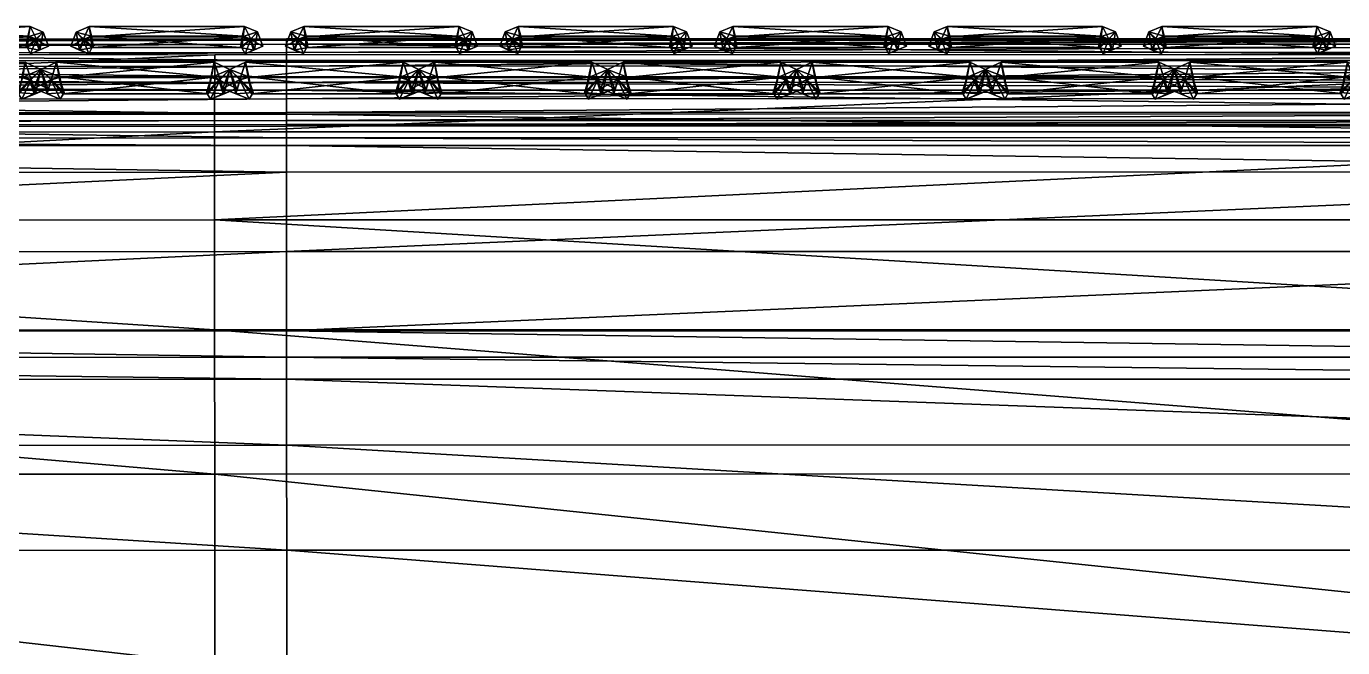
# Model space of a CAD drawing. Header units: centimetres. Extents: x -29.3 to 29.3, y -28.9 to 28.9.
# Drawn here: x -11.276 to -8.76, y 27.666 to 28.854 of the extents above; entities that cross this region are included whole.
import ezdxf

# ---------------------------------------------------------------- set-up
doc = ezdxf.new("R2010")
doc.units = ezdxf.units.CM
doc.layers.get('0').update_dxf_attribs({"true_color": 0xb1581b})

msp = doc.modelspace()

# ---------------------------------------------------------------- meshes
at = {"color": 164, "true_color": 0x1c1cb1}
mesh = msp.add_polyface(dxfattribs=at)
corners = [(-11.5778, 28.829, 17.6544), (-11.5845, 28.8086, 17.652), (-11.5666, 28.802, 17.6343), (-11.5607, 28.8133, 17.6348), (-11.5907, 28.8435, 17.6344), (-11.601, 28.8162, 17.6334), (-11.5762, 28.83, 17.6148), (-11.5831, 28.8096, 17.6157), (-11.5629, 28.8344, 17.6553), (-11.5578, 28.8139, 17.635), (-11.566, 28.8542, 17.6357), (-11.5613, 28.8354, 17.6154), (-11.2735, 28.8344, 17.6664), (-11.277, 28.8139, 17.6457), (-11.2689, 28.8542, 17.6471), (-11.2719, 28.8354, 17.6265), (-11.2586, 28.829, 17.6667), (-11.2741, 28.8133, 17.6458), (-11.257, 28.83, 17.627), (-11.2682, 28.8021, 17.6458), (-11.2517, 28.8087, 17.6648), (-11.6687, 28.8289, 17.651), (-11.6835, 28.8344, 17.6506), (-11.687, 28.8139, 17.63), (-11.6542, 28.8435, 17.632), (-11.679, 28.8542, 17.6313), (-11.667, 28.83, 17.6113), (-11.6819, 28.8354, 17.6107), (-11.6841, 28.8133, 17.6301), (-11.6617, 28.8086, 17.649), (-11.6782, 28.802, 17.63), (-11.6438, 28.8162, 17.6317), (-11.6603, 28.8096, 17.6127)]
mesh.append_faces([[corners[k] for k in face] for face in [(31, 29, 30), (32, 31, 30)]], dxfattribs={"color": 164})
mesh.append_faces([[corners[k] for k in face] for face in [(0, 1, 2), (2, 3, 0), (4, 5, 1), (1, 0, 4), (6, 7, 5), (5, 4, 6), (3, 2, 7), (7, 6, 3), (8, 0, 3), (3, 9, 8), (10, 4, 0), (0, 8, 10), (11, 6, 4), (4, 10, 11), (9, 3, 6), (6, 11, 9), (12, 8, 9), (9, 13, 12), (14, 10, 8), (8, 12, 14), (15, 11, 10), (10, 14, 15), (13, 9, 11), (11, 15, 13), (16, 12, 13), (13, 17, 16), (18, 15, 14), (17, 13, 15), (15, 18, 17), (17, 19, 20), (19, 17, 18), (5, 7, 2), (2, 1, 5), (21, 22, 23), (24, 25, 22), (22, 21, 24), (26, 27, 25), (25, 24, 26), (27, 26, 28), (29, 21, 28), (28, 30, 29), (31, 24, 21), (21, 29, 31), (32, 26, 24), (24, 31, 32), (30, 28, 26), (26, 32, 30)]], dxfattribs={"vtx2": -1, "color": 164})
mesh = msp.add_polyface(dxfattribs=at)
corners = [(-11.1678, 28.829, 17.6702), (-11.1745, 28.8087, 17.6677), (-11.1566, 28.8021, 17.6501), (-11.1507, 28.8133, 17.6506), (-11.1807, 28.8435, 17.6502), (-11.191, 28.8162, 17.6491), (-11.1662, 28.83, 17.6305), (-11.1731, 28.8096, 17.6314), (-11.1529, 28.8344, 17.671), (-11.1478, 28.8139, 17.6507), (-11.1559, 28.8542, 17.6514), (-11.1513, 28.8354, 17.6311), (-10.8635, 28.8344, 17.6821), (-10.8669, 28.8139, 17.6615), (-10.8589, 28.8542, 17.6628), (-10.8619, 28.8355, 17.6422), (-10.8486, 28.829, 17.6824), (-10.864, 28.8134, 17.6616), (-10.8341, 28.8436, 17.6635), (-10.847, 28.8301, 17.6428), (-10.8417, 28.8087, 17.6805), (-10.8582, 28.8021, 17.6615), (-10.8403, 28.8097, 17.6442), (-11.2442, 28.8435, 17.6477), (-11.2689, 28.8542, 17.6471), (-11.2735, 28.8344, 17.6664), (-11.2586, 28.829, 17.6667), (-11.257, 28.83, 17.627), (-11.2517, 28.8087, 17.6648), (-11.2741, 28.8133, 17.6458), (-11.2338, 28.8162, 17.6474), (-11.2503, 28.8096, 17.6285), (-11.2682, 28.8021, 17.6458)]
mesh.append_faces([[corners[k] for k in face] for face in [(30, 28, 32), (31, 30, 32)]], dxfattribs={"color": 164})
mesh.append_faces([[corners[k] for k in face] for face in [(0, 1, 2), (2, 3, 0), (4, 5, 1), (1, 0, 4), (6, 7, 5), (5, 4, 6), (3, 2, 7), (7, 6, 3), (8, 0, 3), (3, 9, 8), (10, 4, 0), (0, 8, 10), (11, 6, 4), (4, 10, 11), (9, 3, 6), (6, 11, 9), (12, 8, 9), (9, 13, 12), (14, 10, 8), (8, 12, 14), (15, 11, 10), (10, 14, 15), (13, 9, 11), (11, 15, 13), (16, 12, 13), (13, 17, 16), (18, 14, 12), (12, 16, 18), (19, 15, 14), (14, 18, 19), (17, 13, 15), (15, 19, 17), (20, 16, 17), (17, 21, 20), (21, 17, 19), (19, 22, 21), (5, 7, 2), (2, 1, 5), (23, 24, 25), (25, 26, 23), (24, 23, 27), (28, 26, 29), (30, 23, 26), (26, 28, 30), (31, 27, 23), (23, 30, 31), (27, 31, 32)]], dxfattribs={"vtx2": -1, "color": 164})
mesh = msp.add_polyface(dxfattribs=at)
corners = [(-10.7578, 28.829, 17.6859), (-10.7645, 28.8087, 17.6835), (-10.7465, 28.8022, 17.6658), (-10.7407, 28.8134, 17.6663), (-10.7707, 28.8436, 17.6659), (-10.781, 28.8163, 17.6648), (-10.7562, 28.8301, 17.6462), (-10.763, 28.8097, 17.6472), (-10.7429, 28.8344, 17.6867), (-10.7378, 28.8139, 17.6664), (-10.7459, 28.8543, 17.6671), (-10.7413, 28.8355, 17.6468), (-10.4535, 28.8345, 17.6978), (-10.4569, 28.814, 17.6772), (-10.4489, 28.8543, 17.6785), (-10.4519, 28.8355, 17.658), (-10.4386, 28.8291, 17.6982), (-10.454, 28.8134, 17.6773), (-10.4241, 28.8436, 17.6792), (-10.437, 28.8301, 17.6585), (-10.4317, 28.8088, 17.6962), (-10.4482, 28.8022, 17.6772), (-10.4138, 28.8163, 17.6789), (-10.4302, 28.8097, 17.6599), (-10.8238, 28.8163, 17.6632), (-10.8341, 28.8436, 17.6635), (-10.8486, 28.829, 17.6824), (-10.8417, 28.8087, 17.6805), (-10.8403, 28.8097, 17.6442), (-10.847, 28.8301, 17.6428), (-10.8582, 28.8021, 17.6615)]
mesh.append_faces([[corners[k] for k in face] for face in [(22, 20, 21), (23, 22, 21), (24, 27, 30), (28, 24, 30)]], dxfattribs={"color": 164})
mesh.append_faces([[corners[k] for k in face] for face in [(0, 1, 2), (2, 3, 0), (4, 5, 1), (1, 0, 4), (6, 7, 5), (5, 4, 6), (3, 2, 7), (7, 6, 3), (8, 0, 3), (3, 9, 8), (10, 4, 0), (0, 8, 10), (11, 6, 4), (4, 10, 11), (9, 3, 6), (6, 11, 9), (12, 8, 9), (9, 13, 12), (14, 10, 8), (8, 12, 14), (15, 11, 10), (10, 14, 15), (13, 9, 11), (11, 15, 13), (16, 12, 13), (13, 17, 16), (18, 14, 12), (12, 16, 18), (19, 15, 14), (14, 18, 19), (17, 13, 15), (15, 19, 17), (20, 16, 17), (17, 21, 20), (16, 20, 22), (23, 19, 18), (21, 17, 19), (19, 23, 21), (5, 7, 2), (2, 1, 5), (24, 25, 26), (26, 27, 24), (28, 29, 25), (25, 24, 28)]], dxfattribs={"vtx2": -1, "color": 164})
mesh = msp.add_polyface(dxfattribs=at)
corners = [(-9.9506, 28.8436, 17.6974), (-9.9609, 28.8164, 17.6963), (-9.9445, 28.8088, 17.7149), (-9.9361, 28.8301, 17.6777), (-9.943, 28.8097, 17.6786), (-10.3478, 28.8291, 17.7017), (-10.3545, 28.8088, 17.6992), (-10.3365, 28.8022, 17.6815), (-10.3307, 28.8134, 17.682), (-10.3607, 28.8436, 17.6816), (-10.371, 28.8163, 17.6806), (-10.3462, 28.8301, 17.662), (-10.353, 28.8097, 17.6629), (-10.3329, 28.8345, 17.7025), (-10.3278, 28.814, 17.6822), (-10.3359, 28.8543, 17.6829), (-10.3312, 28.8355, 17.6626), (-10.0435, 28.8345, 17.7136), (-10.0469, 28.814, 17.6929), (-10.0389, 28.8543, 17.6943), (-10.0419, 28.8355, 17.6737), (-10.0285, 28.8291, 17.7139), (-10.044, 28.8134, 17.693), (-10.0141, 28.8436, 17.6949), (-10.027, 28.8301, 17.6742), (-10.0217, 28.8088, 17.712), (-10.0381, 28.8022, 17.693), (-10.0037, 28.8164, 17.6947), (-10.0202, 28.8097, 17.6757), (-10.4138, 28.8163, 17.6789), (-10.4241, 28.8436, 17.6792), (-10.4386, 28.8291, 17.6982), (-10.4302, 28.8097, 17.6599)]
mesh.append_faces([[corners[k] for k in face] for face in [(27, 25, 26), (28, 27, 26)]], dxfattribs={"color": 164})
mesh.append_faces([[corners[k] for k in face] for face in [(0, 1, 2), (3, 4, 1), (1, 0, 3), (5, 6, 7), (7, 8, 5), (9, 10, 6), (6, 5, 9), (11, 12, 10), (10, 9, 11), (8, 7, 12), (12, 11, 8), (13, 5, 8), (8, 14, 13), (15, 9, 5), (5, 13, 15), (16, 11, 9), (9, 15, 16), (14, 8, 11), (11, 16, 14), (17, 13, 14), (14, 18, 17), (19, 15, 13), (13, 17, 19), (20, 16, 15), (15, 19, 20), (18, 14, 16), (16, 20, 18), (21, 17, 18), (18, 22, 21), (23, 19, 17), (17, 21, 23), (24, 20, 19), (19, 23, 24), (22, 18, 20), (20, 24, 22), (25, 21, 22), (22, 26, 25), (27, 23, 21), (21, 25, 27), (28, 24, 23), (23, 27, 28), (26, 22, 24), (24, 28, 26), (10, 12, 7), (7, 6, 10), (29, 30, 31), (30, 29, 32)]], dxfattribs={"vtx2": -1, "color": 164})
mesh = msp.add_polyface(dxfattribs=at)
corners = [(-9.5406, 28.8437, 17.7131), (-9.5509, 28.8164, 17.712), (-9.5344, 28.8088, 17.7307), (-9.5277, 28.8292, 17.7331), (-9.5261, 28.8302, 17.6935), (-9.533, 28.8098, 17.6944), (-9.5159, 28.8544, 17.7143), (-9.5165, 28.8022, 17.713), (-9.9377, 28.8291, 17.7174), (-9.9445, 28.8088, 17.7149), (-9.9265, 28.8022, 17.6973), (-9.9207, 28.8134, 17.6978), (-9.9506, 28.8436, 17.6974), (-9.943, 28.8097, 17.6786), (-9.9361, 28.8301, 17.6777), (-9.9228, 28.8345, 17.7182), (-9.9178, 28.814, 17.6979), (-9.9259, 28.8543, 17.6986), (-9.9212, 28.8356, 17.6783), (-9.6334, 28.8345, 17.7293), (-9.6369, 28.8141, 17.7087), (-9.6288, 28.8544, 17.71), (-9.6318, 28.8356, 17.6894), (-9.6185, 28.8291, 17.7296), (-9.634, 28.8135, 17.7088), (-9.6041, 28.8437, 17.7107), (-9.6169, 28.8302, 17.69), (-9.6117, 28.8088, 17.7277), (-9.6281, 28.8022, 17.7087), (-9.5937, 28.8164, 17.7104), (-9.6102, 28.8098, 17.6914), (-9.9609, 28.8164, 17.6963)]
mesh.append_faces([[corners[k] for k in face] for face in [(29, 27, 28), (30, 29, 28)]], dxfattribs={"color": 164})
mesh.append_faces([[corners[k] for k in face] for face in [(0, 1, 2), (2, 3, 0), (4, 5, 1), (1, 0, 4), (6, 0, 3), (1, 5, 7), (7, 2, 1), (8, 9, 10), (10, 11, 8), (9, 8, 12), (11, 10, 13), (13, 14, 11), (15, 8, 11), (11, 16, 15), (17, 12, 8), (8, 15, 17), (18, 14, 12), (12, 17, 18), (16, 11, 14), (14, 18, 16), (19, 15, 16), (16, 20, 19), (21, 17, 15), (15, 19, 21), (22, 18, 17), (17, 21, 22), (20, 16, 18), (18, 22, 20), (23, 19, 20), (20, 24, 23), (25, 21, 19), (19, 23, 25), (26, 22, 21), (21, 25, 26), (24, 20, 22), (22, 26, 24), (27, 23, 24), (24, 28, 27), (29, 25, 23), (23, 27, 29), (30, 26, 25), (25, 29, 30), (28, 24, 26), (26, 30, 28), (31, 13, 10), (10, 9, 31)]], dxfattribs={"vtx2": -1, "color": 164})
mesh = msp.add_polyface(dxfattribs=at)
corners = [(-9.1177, 28.8292, 17.7489), (-9.1244, 28.8089, 17.7464), (-9.1064, 28.8023, 17.7287), (-9.1306, 28.8437, 17.7289), (-9.1409, 28.8164, 17.7278), (-9.1161, 28.8302, 17.7092), (-9.1229, 28.8098, 17.7101), (-9.1006, 28.8135, 17.7292), (-9.1058, 28.8544, 17.7301), (-9.1012, 28.8356, 17.7098), (-9.5277, 28.8292, 17.7331), (-9.5344, 28.8088, 17.7307), (-9.5165, 28.8022, 17.713), (-9.5106, 28.8135, 17.7135), (-9.533, 28.8098, 17.6944), (-9.5261, 28.8302, 17.6935), (-9.5128, 28.8346, 17.7339), (-9.5077, 28.8141, 17.7136), (-9.5159, 28.8544, 17.7143), (-9.5112, 28.8356, 17.6941), (-9.5406, 28.8437, 17.7131), (-9.2234, 28.8346, 17.745), (-9.2268, 28.8141, 17.7244), (-9.2188, 28.8544, 17.7257), (-9.2218, 28.8356, 17.7052), (-9.2085, 28.8292, 17.7454), (-9.224, 28.8135, 17.7245), (-9.194, 28.8437, 17.7264), (-9.2069, 28.8302, 17.7057), (-9.2016, 28.8089, 17.7434), (-9.2181, 28.8023, 17.7245), (-9.1837, 28.8164, 17.7261), (-9.2002, 28.8098, 17.7071)]
mesh.append_faces([[corners[k] for k in face] for face in [(31, 29, 30), (32, 31, 30)]], dxfattribs={"color": 164})
mesh.append_faces([[corners[k] for k in face] for face in [(0, 1, 2), (3, 4, 1), (1, 0, 3), (5, 6, 4), (4, 3, 5), (7, 2, 6), (6, 5, 7), (8, 3, 0), (9, 5, 3), (3, 8, 9), (4, 6, 2), (2, 1, 4), (10, 11, 12), (12, 13, 10), (13, 12, 14), (14, 15, 13), (16, 10, 13), (13, 17, 16), (10, 16, 18), (19, 15, 20), (20, 18, 19), (17, 13, 15), (15, 19, 17), (21, 16, 17), (17, 22, 21), (23, 18, 16), (16, 21, 23), (24, 19, 18), (18, 23, 24), (22, 17, 19), (19, 24, 22), (25, 21, 22), (22, 26, 25), (27, 23, 21), (21, 25, 27), (28, 24, 23), (23, 27, 28), (26, 22, 24), (24, 28, 26), (29, 25, 26), (26, 30, 29), (31, 27, 25), (25, 29, 31), (32, 28, 27), (27, 31, 32), (30, 26, 28), (28, 32, 30)]], dxfattribs={"vtx2": -1, "color": 164})
mesh = msp.add_polyface(dxfattribs=at)
corners = [(-8.7077, 28.8292, 17.7646), (-8.7144, 28.8089, 17.7621), (-8.6964, 28.8023, 17.7445), (-8.6906, 28.8136, 17.745), (-8.7206, 28.8438, 17.7446), (-8.7309, 28.8165, 17.7435), (-8.7061, 28.8303, 17.7249), (-8.7129, 28.8099, 17.7258), (-8.6928, 28.8346, 17.7654), (-8.6958, 28.8545, 17.7458), (-8.6912, 28.8357, 17.7255), (-8.6877, 28.8141, 17.7451), (-9.1064, 28.8023, 17.7287), (-9.1006, 28.8135, 17.7292), (-9.1177, 28.8292, 17.7489), (-9.1028, 28.8346, 17.7497), (-9.0977, 28.8141, 17.7294), (-9.1058, 28.8544, 17.7301), (-9.1161, 28.8302, 17.7092), (-9.1012, 28.8356, 17.7098), (-8.8134, 28.8346, 17.7608), (-8.8168, 28.8141, 17.7402), (-8.8088, 28.8544, 17.7415), (-8.8118, 28.8357, 17.7209), (-8.7985, 28.8292, 17.7611), (-8.8139, 28.8136, 17.7402), (-8.784, 28.8438, 17.7422), (-8.7969, 28.8302, 17.7214), (-8.7916, 28.8089, 17.7592), (-8.8081, 28.8023, 17.7402), (-8.7737, 28.8165, 17.7419), (-8.7901, 28.8098, 17.7229)]
mesh.append_faces([[corners[k] for k in face] for face in [(30, 28, 29), (31, 30, 29)]], dxfattribs={"color": 164})
mesh.append_faces([[corners[k] for k in face] for face in [(0, 1, 2), (2, 3, 0), (4, 5, 1), (1, 0, 4), (6, 7, 5), (5, 4, 6), (3, 2, 7), (7, 6, 3), (8, 0, 3), (9, 4, 0), (0, 8, 9), (10, 6, 4), (4, 9, 10), (6, 10, 11), (5, 7, 2), (2, 1, 5), (12, 13, 14), (15, 14, 13), (13, 16, 15), (14, 15, 17), (16, 13, 18), (18, 19, 16), (20, 15, 16), (16, 21, 20), (22, 17, 15), (15, 20, 22), (23, 19, 17), (17, 22, 23), (21, 16, 19), (19, 23, 21), (24, 20, 21), (21, 25, 24), (26, 22, 20), (20, 24, 26), (27, 23, 22), (22, 26, 27), (25, 21, 23), (23, 27, 25), (28, 24, 25), (25, 29, 28), (30, 26, 24), (24, 28, 30), (31, 27, 26), (26, 30, 31), (29, 25, 27), (27, 31, 29)]], dxfattribs={"vtx2": -1, "color": 164})
at = {"color": 34, "true_color": 0xb1581b}
mesh = msp.add_polyface(dxfattribs=at)
corners = [(-10.7787, 28.8306, 15.9082), (-13.9571, 28.8299, 15.8732), (-13.9571, 28.8299, 16.7685), (-10.7787, 28.8306, 14.6262), (-13.9571, 28.8299, 14.6158), (-10.7787, 28.8306, 11.2518), (-13.9571, 28.8299, 11.2518), (-13.9571, 28.8299, 13.0187), (-10.7787, 28.8306, 13.02), (-10.7786, 28.8045, 17.8783), (-13.957, 28.8039, 17.8103), (-13.957, 28.7778, 17.8188), (-10.7786, 28.7785, 17.8868), (-13.957, 28.7465, 17.8216), (-10.7786, 28.7159, 17.8868), (-13.957, 28.7153, 17.8188), (-13.957, 28.6892, 17.8103), (-10.7786, 28.7472, 17.8897), (-16.7945, 28.6879, 17.8634), (-10.7787, 28.8306, 16.8278), (-13.9571, 28.8299, 17.2791), (-10.7787, 28.8306, 17.3467), (-13.9571, 28.8299, 17.5313), (-10.7787, 28.8201, 17.8641), (-13.957, 28.8195, 17.796), (-10.7787, 28.8279, 17.8421), (-13.9571, 28.8273, 17.774), (-16.7945, 28.6619, 17.7866), (-13.9569, 28.6632, 17.7335), (-13.9569, 28.6632, 17.7562), (-16.7945, 28.6619, 17.8093), (-13.9569, 28.6658, 17.7776), (-16.7945, 28.6723, 17.8491), (-13.9569, 28.6736, 17.796), (-16.7945, 28.6645, 17.8307), (-10.7786, 28.6638, 17.8243), (-10.7786, 28.6664, 17.8456), (-10.7786, 28.6899, 17.8783), (-10.7786, 28.6742, 17.8641), (-13.9571, 28.8299, 17.7011), (-13.9571, 28.8299, 17.7422), (-10.7787, 28.8306, 17.8102), (-10.7786, 28.7889, 6.2245), (-13.957, 28.7882, 6.1981), (-13.957, 28.8195, 7.7797), (-10.7786, 28.7576, 5.0649), (-13.957, 28.757, 5.0168), (-13.9571, 28.8299, 9.4848), (-10.7787, 28.8306, 9.4835), (-10.7786, 28.6867, 4.4014), (-13.957, 28.6861, 4.346), (-13.957, 28.7314, 4.3876), (-10.7786, 28.6414, 4.443), (-13.957, 28.6408, 4.3876), (-16.7941, 28.2702, 4.6614), (-13.9568, 28.2715, 4.6784), (-13.9568, 28.2209, 4.6784), (-16.794, 28.2196, 4.6614), (-13.9568, 28.1789, 4.6784), (-10.7786, 28.2216, 4.7338), (-10.7786, 28.1796, 4.7338), (-16.794, 28.1776, 4.6614), (-13.9567, 28.053, 4.6784), (-16.7939, 28.0517, 4.6614), (-13.9566, 27.852, 4.6784), (-10.7786, 28.0537, 4.7338), (-10.7785, 27.8527, 4.7338), (-16.7937, 27.8507, 4.6614), (-13.9565, 27.5849, 4.6784), (-16.7934, 27.5836, 4.6614), (-13.7886, 27.0316, 4.679), (-10.7785, 27.5855, 4.7338), (-10.9162, 28.6526, 18.1266), (-14.1279, 28.652, 18.0888), (-14.128, 28.4837, 18.3778), (-10.9163, 28.4843, 18.3943), (-10.916, 28.7998, 17.8478), (-14.1275, 28.7993, 17.7806), (-10.9162, 28.2739, 18.6399), (-14.1278, 28.2733, 18.6286), (-14.1274, 27.9979, 18.8592), (-10.916, 27.9983, 18.8734), (-14.1268, 27.6343, 19.0873), (-10.9157, 27.6346, 19.1047), (-13.9569, 28.5751, 4.6368), (-13.9569, 28.4233, 4.6784), (-16.7943, 28.422, 4.6614), (-10.7786, 28.4239, 4.7338), (-10.7786, 28.5757, 4.6922), (-10.7786, 28.7472, 4.5676), (-13.957, 28.7465, 4.5122), (-10.7786, 28.7321, 4.443), (-13.957, 28.6256, 4.5122), (-10.7786, 28.6263, 4.5676), (-16.7945, 28.6244, 4.4952), (-16.7945, 28.6395, 4.3706), (-13.9571, 28.8299, 17.6514), (-10.7787, 28.8306, 17.7193), (-10.7787, 28.8306, 17.769)]
mesh.append_faces([[corners[k] for k in face] for face in [(0, 1, 2), (3, 4, 1), (5, 6, 7), (8, 7, 4), (9, 10, 11), (12, 11, 13), (14, 15, 16), (17, 13, 15), (18, 16, 15), (19, 2, 20), (21, 20, 22), (23, 24, 10), (25, 26, 24), (27, 28, 29), (30, 29, 31), (32, 33, 16), (34, 31, 33), (35, 29, 28), (36, 31, 29), (37, 16, 33), (38, 33, 31), (39, 40, 41), (40, 26, 25), (42, 43, 44), (45, 46, 43), (44, 47, 48), (47, 6, 5), (49, 50, 51), (52, 53, 50), (54, 55, 56), (57, 56, 58), (59, 56, 55), (60, 58, 56), (61, 58, 62), (63, 62, 64), (65, 62, 58), (66, 64, 62), (67, 64, 68), (69, 68, 70), (71, 68, 64), (72, 73, 74), (74, 75, 72), (76, 77, 73), (78, 75, 74), (74, 79, 78), (79, 80, 81), (80, 82, 83), (84, 85, 86), (85, 55, 54), (55, 85, 87), (85, 84, 88), (89, 90, 46), (91, 51, 90), (88, 84, 92), (93, 92, 53), (94, 92, 84), (95, 53, 92), (22, 96, 97), (96, 39, 98)]], dxfattribs={"vtx2": -1, "color": 34})
mesh = msp.add_polyface(dxfattribs=at)
corners = [(-13.9571, 28.8299, 16.7685), (-10.7787, 28.8306, 16.8278), (-10.7787, 28.8306, 15.9082), (-7.3384, 28.8308, 15.9569), (-7.3384, 28.8308, 14.6391), (-10.7787, 28.8306, 14.6262), (-13.9571, 28.8299, 15.8732), (-7.3384, 28.8308, 11.2518), (-10.7787, 28.8306, 11.2518), (-10.7787, 28.8306, 13.02), (-13.9571, 28.8299, 13.0187), (-13.9571, 28.8299, 14.6158), (-7.3384, 28.8308, 13.0206), (-13.957, 28.7778, 17.8188), (-10.7786, 28.7785, 17.8868), (-10.7786, 28.8045, 17.8783), (-13.957, 28.7465, 17.8216), (-10.7786, 28.7472, 17.8897), (-13.957, 28.6892, 17.8103), (-10.7786, 28.6899, 17.8783), (-10.7786, 28.7159, 17.8868), (-13.957, 28.7153, 17.8188), (-7.3384, 28.8308, 16.9122), (-10.7787, 28.8306, 17.3467), (-13.9571, 28.8299, 17.2791), (-13.9571, 28.8299, 17.5313), (-10.7787, 28.8306, 17.5991), (-7.3384, 28.8308, 17.4431), (-13.957, 28.8039, 17.8103), (-10.7787, 28.8201, 17.8641), (-13.957, 28.8195, 17.796), (-10.7787, 28.8279, 17.8421), (-13.9569, 28.6632, 17.7335), (-10.7786, 28.6638, 17.8015), (-10.7786, 28.6638, 17.8243), (-13.9569, 28.6632, 17.7562), (-10.7786, 28.6664, 17.8456), (-13.9569, 28.6736, 17.796), (-10.7786, 28.6742, 17.8641), (-13.9569, 28.6658, 17.7776), (-10.7787, 28.8306, 17.8102), (-10.7787, 28.8306, 17.769), (-13.9571, 28.8299, 17.7011), (-13.9571, 28.8299, 17.7422), (-7.3384, 28.8282, 17.9386), (-7.3384, 28.8308, 17.9067), (-13.957, 28.8195, 7.7797), (-10.7787, 28.8201, 7.7846), (-10.7786, 28.7889, 6.2245), (-13.957, 28.7882, 6.1981), (-10.7786, 28.7576, 5.0649), (-10.7787, 28.8306, 9.4835), (-7.3384, 28.8308, 9.4829), (-13.9571, 28.8299, 9.4848), (-13.957, 28.7314, 4.3876), (-10.7786, 28.7321, 4.443), (-10.7786, 28.6867, 4.4014), (-13.957, 28.6861, 4.346), (-10.7786, 28.6414, 4.443), (-13.9568, 28.2715, 4.6784), (-10.7786, 28.2722, 4.7338), (-10.7786, 28.2216, 4.7338), (-13.9568, 28.2209, 4.6784), (-10.7786, 28.1796, 4.7338), (-13.9568, 28.1789, 4.6784), (-10.7786, 28.0537, 4.7338), (-13.9567, 28.053, 4.6784), (-10.7785, 27.8527, 4.7338), (-13.9566, 27.852, 4.6784), (-10.7785, 27.5855, 4.7338), (-13.9565, 27.5849, 4.6784), (-10.6489, 27.0323, 4.7338), (-7.43, 28.6529, 18.1769), (-10.9162, 28.6526, 18.1266), (-10.9163, 28.4843, 18.3943), (-7.4299, 28.8, 17.9443), (-10.916, 28.7998, 17.8478), (-14.1279, 28.652, 18.0888), (-10.916, 27.9983, 18.8734), (-10.9162, 28.2739, 18.6399), (-14.1278, 28.2733, 18.6286), (-7.4299, 27.9985, 18.8805), (-7.43, 28.2741, 18.6456), (-10.9157, 27.6346, 19.1047), (-14.1274, 27.9979, 18.8592), (-10.9154, 27.1559, 19.3339), (-14.1268, 27.6343, 19.0873), (-7.4298, 27.6347, 19.1134), (-10.7786, 28.4239, 4.7338), (-10.7786, 28.5757, 4.6922), (-13.9569, 28.4233, 4.6784), (-13.957, 28.757, 5.0168), (-10.7786, 28.7472, 4.5676), (-13.957, 28.7465, 4.5122), (-13.957, 28.6256, 4.5122), (-10.7786, 28.6263, 4.5676), (-13.957, 28.6408, 4.3876), (-10.7787, 28.8306, 17.7193), (-13.9571, 28.8299, 17.6514), (-7.3384, 28.8308, 17.8655), (-7.3384, 28.8308, 17.8158)]
mesh.append_faces([[corners[k] for k in face] for face in [(0, 1, 2), (3, 2, 1), (4, 5, 2), (6, 2, 5), (7, 8, 9), (10, 9, 8), (11, 5, 9), (12, 9, 5), (13, 14, 15), (16, 17, 14), (18, 19, 20), (21, 20, 17), (22, 1, 23), (24, 23, 1), (25, 26, 23), (27, 23, 26), (28, 15, 29), (30, 29, 31), (32, 33, 34), (35, 34, 36), (37, 38, 19), (39, 36, 38), (40, 41, 42), (31, 40, 43), (40, 31, 44), (41, 40, 45), (46, 47, 48), (49, 48, 50), (51, 8, 7), (47, 51, 52), (51, 47, 46), (8, 51, 53), (54, 55, 56), (57, 56, 58), (59, 60, 61), (62, 61, 63), (64, 63, 65), (66, 65, 67), (68, 67, 69), (70, 69, 71), (72, 73, 74), (75, 76, 73), (77, 73, 76), (78, 79, 80), (79, 78, 81), (74, 79, 82), (83, 78, 84), (85, 83, 86), (78, 83, 87), (88, 60, 59), (89, 88, 90), (91, 50, 92), (93, 92, 55), (94, 95, 89), (96, 58, 95), (97, 26, 25), (41, 97, 98), (97, 41, 99), (26, 97, 100)]], dxfattribs={"vtx2": -1, "color": 34})
mesh = msp.add_polyface(dxfattribs=at)
corners = [(-10.7787, 28.8306, 16.8278), (-7.3384, 28.8308, 16.9122), (-7.3384, 28.8308, 15.9569), (-10.7787, 28.8306, 15.9082), (-7.3384, 28.8308, 14.6391), (-10.7787, 28.8306, 13.02), (-7.3384, 28.8308, 13.0206), (-7.3384, 28.8308, 11.2518), (-10.7787, 28.8306, 14.6262), (-10.7786, 28.7785, 17.8868), (-7.3383, 28.7787, 17.9834), (-7.3383, 28.8048, 17.9748), (-10.7786, 28.8045, 17.8783), (-10.7786, 28.7472, 17.8897), (-7.3383, 28.7474, 17.9862), (-7.3383, 28.7162, 17.9834), (-10.7786, 28.7159, 17.8868), (-10.7786, 28.6899, 17.8783), (-7.3383, 28.6901, 17.9748), (-10.7787, 28.8306, 17.3467), (-7.3384, 28.8308, 17.4431), (-10.7787, 28.8306, 17.5991), (-7.3384, 28.8308, 17.6956), (-7.3384, 28.8204, 17.9606), (-10.7787, 28.8201, 17.8641), (-7.3384, 28.8282, 17.9386), (-10.7787, 28.8279, 17.8421), (-7.3383, 28.6641, 17.9208), (-10.7786, 28.6638, 17.8243), (-10.7786, 28.6638, 17.8015), (-7.3383, 28.6667, 17.9421), (-10.7786, 28.6664, 17.8456), (-10.7786, 28.6742, 17.8641), (-7.3383, 28.6745, 17.9606), (-7.3384, 28.8308, 17.9067), (-10.7787, 28.8306, 17.8102), (-7.3384, 28.8308, 17.8655), (-10.7787, 28.8306, 17.769), (-7.3383, 28.7891, 6.2494), (-10.7786, 28.7889, 6.2245), (-10.7787, 28.8201, 7.7846), (-7.3384, 28.8204, 7.7901), (-7.3383, 28.7579, 5.1093), (-10.7786, 28.7576, 5.0649), (-7.3384, 28.8308, 9.4829), (-10.7787, 28.8306, 9.4835), (-7.3383, 28.687, 4.4524), (-10.7786, 28.6867, 4.4014), (-10.7786, 28.7321, 4.443), (-7.3383, 28.7323, 4.4939), (-7.3383, 28.6417, 4.4939), (-10.7786, 28.6414, 4.443), (-7.3383, 28.2218, 4.7847), (-10.7786, 28.2216, 4.7338), (-10.7786, 28.2722, 4.7338), (-7.3383, 28.1798, 4.7847), (-10.7786, 28.1796, 4.7338), (-7.3383, 28.0539, 4.7847), (-10.7786, 28.0537, 4.7338), (-7.3383, 27.8529, 4.7847), (-10.7785, 27.8527, 4.7338), (-7.3383, 27.5858, 4.7847), (-10.7785, 27.5855, 4.7338), (-10.9163, 28.4843, 18.3943), (-7.43, 28.4846, 18.4104), (-7.43, 28.6529, 18.1769), (-10.9162, 28.6526, 18.1266), (-7.4299, 28.8, 17.9443), (-7.4299, 27.9985, 18.8805), (-7.43, 28.2741, 18.6456), (-10.9162, 28.2739, 18.6399), (-7.4297, 27.156, 19.3443), (-7.4298, 27.6347, 19.1134), (-10.9157, 27.6346, 19.1047), (-10.916, 27.9983, 18.8734), (-10.7786, 28.4239, 4.7338), (-10.7786, 28.5757, 4.6922), (-7.3383, 28.576, 4.7432), (-7.3383, 28.4242, 4.7847), (-7.3383, 28.7474, 4.6185), (-10.7786, 28.7472, 4.5676), (-10.7786, 28.6263, 4.5676), (-7.3383, 28.6265, 4.6185), (-7.3384, 28.8308, 17.8158), (-10.7787, 28.8306, 17.7193)]
mesh.append_faces([[corners[k] for k in face] for face in [(0, 1, 2), (3, 2, 4), (5, 6, 7), (8, 4, 6), (9, 10, 11), (11, 12, 9), (10, 9, 13), (13, 14, 10), (15, 16, 17), (17, 18, 15), (16, 15, 14), (14, 13, 16), (19, 20, 1), (21, 22, 20), (23, 24, 12), (12, 11, 23), (24, 23, 25), (25, 26, 24), (27, 28, 29), (30, 31, 28), (32, 33, 18), (18, 17, 32), (33, 32, 31), (31, 30, 33), (25, 34, 35), (34, 36, 37), (38, 39, 40), (40, 41, 38), (39, 38, 42), (42, 43, 39), (7, 44, 45), (44, 41, 40), (46, 47, 48), (48, 49, 46), (47, 46, 50), (50, 51, 47), (52, 53, 54), (55, 56, 53), (57, 58, 56), (59, 60, 58), (61, 62, 60), (63, 64, 65), (66, 65, 67), (68, 69, 70), (69, 64, 63), (71, 72, 73), (72, 68, 74), (75, 76, 77), (54, 75, 78), (79, 80, 43), (43, 42, 79), (80, 79, 49), (49, 48, 80), (81, 82, 77), (77, 76, 81), (82, 81, 51), (51, 50, 82), (36, 83, 84), (83, 22, 21)]], dxfattribs={"vtx2": -1, "color": 34})
mesh = msp.add_polyface(dxfattribs=at)
corners = [(-3.715, 28.8309, 15.9733), (-7.3384, 28.8308, 15.9569), (-7.3384, 28.8308, 16.9122), (-3.715, 28.8309, 16.9405), (-3.715, 28.8309, 14.6435), (-7.3384, 28.8308, 14.6391), (-3.715, 28.8309, 11.2518), (-7.3384, 28.8308, 11.2518), (-7.3384, 28.8308, 13.0206), (-3.715, 28.8309, 13.0209), (-3.715, 28.8049, 18.0072), (-7.3383, 28.8048, 17.9748), (-7.3383, 28.7787, 17.9834), (-3.7149, 28.7788, 18.0158), (-7.3383, 28.7474, 17.9862), (-3.7149, 28.7163, 18.0158), (-7.3383, 28.7162, 17.9834), (-7.3383, 28.6901, 17.9748), (-3.7149, 28.7475, 18.0186), (-7.3384, 28.8308, 17.4431), (-3.715, 28.8309, 17.4754), (-7.3384, 28.8308, 17.6956), (-3.715, 28.8205, 17.993), (-7.3384, 28.8204, 17.9606), (-3.715, 28.8283, 17.971), (-7.3384, 28.8282, 17.9386), (-10.7786, 28.6638, 17.8015), (-7.3383, 28.6641, 17.8981), (-7.3383, 28.6641, 17.9208), (-10.7786, 28.6638, 17.8243), (-7.3383, 28.6667, 17.9421), (-3.7149, 28.6642, 17.9532), (-3.7149, 28.6668, 17.9745), (-3.7149, 28.6902, 18.0072), (-7.3383, 28.6745, 17.9606), (-3.7149, 28.6746, 17.993), (-7.3384, 28.8308, 17.8655), (-7.3384, 28.8308, 17.9067), (-3.715, 28.8309, 17.9391), (-7.3383, 28.7579, 5.1093), (-7.3383, 28.7891, 6.2494), (-3.715, 28.7892, 6.251), (-7.3384, 28.8204, 7.7901), (-3.715, 28.8205, 7.7902), (-7.3384, 28.8308, 9.4829), (-3.715, 28.8309, 9.4827), (-3.715, 28.6871, 4.4561), (-7.3383, 28.687, 4.4524), (-7.3383, 28.7323, 4.4939), (-3.715, 28.6418, 4.4976), (-7.3383, 28.6417, 4.4939), (-10.7786, 28.2722, 4.7338), (-7.3383, 28.2724, 4.7847), (-7.3383, 28.2218, 4.7847), (-10.7786, 28.2216, 4.7338), (-7.3383, 28.1798, 4.7847), (-3.7149, 28.2219, 4.7884), (-3.7149, 28.18, 4.7884), (-10.7786, 28.1796, 4.7338), (-7.3383, 28.0539, 4.7847), (-10.7786, 28.0537, 4.7338), (-7.3383, 27.8529, 4.7847), (-3.7149, 28.054, 4.7884), (-3.7149, 27.853, 4.7884), (-10.7785, 27.8527, 4.7338), (-7.3383, 27.5858, 4.7847), (-10.7785, 27.5855, 4.7338), (-7.25, 27.0325, 4.7841), (-3.7149, 27.5859, 4.7884), (-3.7607, 28.653, 18.1937), (-7.43, 28.6529, 18.1769), (-7.43, 28.4846, 18.4104), (-3.7608, 28.4847, 18.4158), (-3.7607, 28.8001, 17.9764), (-7.4299, 28.8, 17.9443), (-3.7607, 27.6347, 19.1163), (-3.7607, 27.9986, 18.8829), (-7.4299, 27.9985, 18.8805), (-7.4298, 27.6347, 19.1134), (-3.7607, 27.156, 19.3478), (-3.7607, 28.2742, 18.6474), (-7.43, 28.2741, 18.6456), (-7.3383, 28.576, 4.7432), (-7.3383, 28.4242, 4.7847), (-10.7786, 28.4239, 4.7338), (-3.7149, 28.4243, 4.7884), (-3.7149, 28.5761, 4.7469), (-3.715, 28.7476, 4.6222), (-7.3383, 28.7474, 4.6185), (-3.715, 28.7324, 4.4976), (-7.3383, 28.6265, 4.6185), (-3.715, 28.6267, 4.6222), (-7.3384, 28.8308, 17.8158), (-3.715, 28.8309, 17.8482), (-3.715, 28.8309, 17.8979)]
mesh.append_faces([[corners[k] for k in face] for face in [(0, 1, 2), (2, 3, 0), (4, 5, 1), (6, 7, 8), (9, 8, 5), (10, 11, 12), (13, 12, 14), (15, 16, 17), (18, 14, 16), (3, 2, 19), (20, 19, 21), (22, 23, 11), (24, 25, 23), (26, 27, 28), (29, 28, 30), (31, 28, 27), (32, 30, 28), (33, 17, 34), (35, 34, 30), (36, 37, 38), (37, 25, 24), (39, 40, 41), (40, 42, 43), (42, 44, 45), (44, 7, 6), (46, 47, 48), (49, 50, 47), (51, 52, 53), (54, 53, 55), (56, 53, 52), (57, 55, 53), (58, 55, 59), (60, 59, 61), (62, 59, 55), (63, 61, 59), (64, 61, 65), (66, 65, 67), (68, 65, 61), (69, 70, 71), (71, 72, 69), (70, 69, 73), (73, 74, 70), (75, 76, 77), (77, 78, 75), (79, 75, 78), (80, 72, 71), (71, 81, 80), (76, 80, 81), (81, 77, 76), (82, 83, 84), (83, 52, 51), (52, 83, 85), (83, 82, 86), (87, 88, 39), (89, 48, 88), (86, 82, 90), (91, 90, 50), (21, 92, 93), (92, 36, 94)]], dxfattribs={"vtx2": -1, "color": 34})
at = {"color": 214, "true_color": 0x911cb1}
mesh = msp.add_polyface(dxfattribs=at)
corners = [(-11.2289, 28.7519, 4.7535), (-11.2366, 28.7251, 4.75), (-11.2116, 28.715, 4.7237), (-11.2039, 28.7277, 4.7236), (-11.2486, 28.7721, 4.7238), (-11.2615, 28.7354, 4.7237), (-11.2285, 28.7526, 4.6941), (-11.2365, 28.7253, 4.6974), (-11.2133, 28.7567, 4.754), (-11.2064, 28.7254, 4.7236), (-11.2184, 28.7857, 4.7245), (-11.2122, 28.7578, 4.6942), (-10.9237, 28.7568, 4.7604), (-10.9292, 28.7254, 4.7298), (-10.9172, 28.7857, 4.7311), (-10.922, 28.7579, 4.7006), (-10.9081, 28.7519, 4.7606), (-10.9317, 28.7277, 4.7297), (-10.924, 28.715, 4.7301), (-10.9058, 28.7526, 4.7012), (-11.5744, 28.7567, 4.746), (-11.2848, 28.7567, 4.7524), (-11.2783, 28.7857, 4.7231), (-11.5795, 28.7857, 4.7164), (-11.2831, 28.7578, 4.6926), (-11.2693, 28.7518, 4.7526), (-11.2903, 28.7254, 4.7217), (-11.2928, 28.7277, 4.7215), (-11.2482, 28.7721, 4.7239), (-11.2668, 28.7526, 4.6932), (-11.2614, 28.7251, 4.7494), (-11.2851, 28.7149, 4.722), (-11.2353, 28.7355, 4.7243), (-11.2589, 28.7253, 4.6968)]
mesh.append_faces([[corners[k] for k in face] for face in [(32, 30, 31), (33, 32, 31)]], dxfattribs={"color": 214})
mesh.append_faces([[corners[k] for k in face] for face in [(0, 1, 2), (2, 3, 0), (4, 5, 1), (1, 0, 4), (6, 7, 5), (5, 4, 6), (3, 2, 7), (7, 6, 3), (8, 0, 3), (3, 9, 8), (10, 4, 0), (0, 8, 10), (11, 6, 4), (4, 10, 11), (9, 3, 6), (6, 11, 9), (12, 8, 9), (9, 13, 12), (14, 10, 8), (8, 12, 14), (15, 11, 10), (10, 14, 15), (13, 9, 11), (11, 15, 13), (16, 12, 13), (13, 17, 16), (17, 13, 15), (18, 17, 19), (5, 7, 2), (2, 1, 5), (20, 21, 22), (23, 22, 24), (25, 21, 26), (26, 27, 25), (28, 22, 21), (21, 25, 28), (29, 24, 22), (22, 28, 29), (27, 26, 24), (24, 29, 27), (30, 25, 27), (27, 31, 30), (32, 28, 25), (25, 30, 32), (33, 29, 28), (28, 32, 33), (31, 27, 29), (29, 33, 31)]], dxfattribs={"vtx2": -1, "color": 214})
mesh = msp.add_polyface(dxfattribs=at)
corners = [(-10.8678, 28.7519, 4.7616), (-10.8755, 28.7251, 4.7581), (-10.8505, 28.715, 4.7317), (-10.8428, 28.7277, 4.7316), (-10.8875, 28.7721, 4.7319), (-10.9004, 28.7355, 4.7317), (-10.8674, 28.7526, 4.7021), (-10.8755, 28.7253, 4.7054), (-10.8522, 28.7568, 4.7621), (-10.8453, 28.7255, 4.7316), (-10.8573, 28.7857, 4.7325), (-10.8511, 28.7579, 4.7022), (-10.5626, 28.7568, 4.7685), (-10.5682, 28.7255, 4.7378), (-10.5561, 28.7857, 4.7392), (-10.5609, 28.7579, 4.7087), (-10.547, 28.7519, 4.7687), (-10.5706, 28.7278, 4.7377), (-10.526, 28.7721, 4.7399), (-10.5447, 28.7526, 4.7093), (-10.5391, 28.7252, 4.7655), (-10.5629, 28.715, 4.7381), (-10.5368, 28.7254, 4.7129), (-10.8871, 28.7721, 4.7318), (-10.9172, 28.7857, 4.7311), (-10.9237, 28.7568, 4.7604), (-10.9081, 28.7519, 4.7606), (-10.9058, 28.7526, 4.7012), (-10.922, 28.7579, 4.7006), (-10.9317, 28.7277, 4.7297), (-10.9002, 28.7251, 4.7575), (-10.924, 28.715, 4.7301), (-10.8742, 28.7355, 4.7322), (-10.8979, 28.7253, 4.7049)]
mesh.append_faces([[corners[k] for k in face] for face in [(32, 30, 31), (33, 32, 31)]], dxfattribs={"color": 214})
mesh.append_faces([[corners[k] for k in face] for face in [(0, 1, 2), (2, 3, 0), (4, 5, 1), (1, 0, 4), (6, 7, 5), (5, 4, 6), (3, 2, 7), (7, 6, 3), (8, 0, 3), (3, 9, 8), (10, 4, 0), (0, 8, 10), (11, 6, 4), (4, 10, 11), (9, 3, 6), (6, 11, 9), (12, 8, 9), (9, 13, 12), (14, 10, 8), (8, 12, 14), (15, 11, 10), (10, 14, 15), (13, 9, 11), (11, 15, 13), (16, 12, 13), (13, 17, 16), (18, 14, 12), (19, 15, 14), (17, 13, 15), (15, 19, 17), (20, 16, 17), (17, 21, 20), (21, 17, 19), (19, 22, 21), (5, 7, 2), (2, 1, 5), (23, 24, 25), (25, 26, 23), (27, 28, 24), (24, 23, 27), (28, 27, 29), (30, 26, 29), (29, 31, 30), (32, 23, 26), (26, 30, 32), (33, 27, 23), (23, 32, 33), (27, 33, 31)]], dxfattribs={"vtx2": -1, "color": 214})
mesh = msp.add_polyface(dxfattribs=at)
corners = [(-10.5067, 28.7519, 4.7696), (-10.5144, 28.7252, 4.7661), (-10.4894, 28.715, 4.7398), (-10.4817, 28.7278, 4.7397), (-10.5264, 28.7721, 4.7399), (-10.5394, 28.7355, 4.7398), (-10.5063, 28.7526, 4.7102), (-10.5144, 28.7254, 4.7134), (-10.4911, 28.7568, 4.7701), (-10.4842, 28.7255, 4.7397), (-10.4962, 28.7858, 4.7406), (-10.49, 28.7579, 4.7103), (-10.2015, 28.7568, 4.7765), (-10.2071, 28.7255, 4.7458), (-10.195, 28.7858, 4.7472), (-10.1999, 28.7579, 4.7167), (-10.1859, 28.752, 4.7767), (-10.2095, 28.7278, 4.7458), (-10.1649, 28.7721, 4.7479), (-10.1836, 28.7526, 4.7173), (-10.178, 28.7252, 4.7736), (-10.2018, 28.715, 4.7462), (-10.152, 28.7356, 4.7483), (-10.1757, 28.7254, 4.721), (-10.5626, 28.7568, 4.7685), (-10.547, 28.7519, 4.7687), (-10.526, 28.7721, 4.7399), (-10.5561, 28.7857, 4.7392), (-10.5447, 28.7526, 4.7093), (-10.5131, 28.7356, 4.7403), (-10.5391, 28.7252, 4.7655), (-10.5368, 28.7254, 4.7129), (-10.5629, 28.715, 4.7381)]
mesh.append_faces([[corners[k] for k in face] for face in [(22, 20, 21), (23, 22, 21), (29, 30, 32), (31, 29, 32)]], dxfattribs={"color": 214})
mesh.append_faces([[corners[k] for k in face] for face in [(0, 1, 2), (2, 3, 0), (4, 5, 1), (1, 0, 4), (6, 7, 5), (5, 4, 6), (3, 2, 7), (7, 6, 3), (8, 0, 3), (3, 9, 8), (10, 4, 0), (0, 8, 10), (11, 6, 4), (4, 10, 11), (9, 3, 6), (6, 11, 9), (12, 8, 9), (9, 13, 12), (14, 10, 8), (8, 12, 14), (15, 11, 10), (10, 14, 15), (13, 9, 11), (11, 15, 13), (16, 12, 13), (13, 17, 16), (18, 14, 12), (12, 16, 18), (19, 15, 14), (14, 18, 19), (17, 13, 15), (15, 19, 17), (20, 16, 17), (17, 21, 20), (16, 20, 22), (23, 19, 18), (21, 17, 19), (19, 23, 21), (5, 7, 2), (2, 1, 5), (24, 25, 26), (27, 26, 28), (29, 26, 25), (25, 30, 29), (31, 28, 26), (26, 29, 31)]], dxfattribs={"vtx2": -1, "color": 214})
mesh = msp.add_polyface(dxfattribs=at)
corners = [(-9.8042, 28.7722, 4.756), (-9.8172, 28.7356, 4.7559), (-9.7922, 28.7253, 4.7822), (-9.7846, 28.752, 4.7857), (-9.7841, 28.7527, 4.7263), (-9.7922, 28.7255, 4.7295), (-10.1456, 28.752, 4.7777), (-10.1533, 28.7252, 4.7741), (-10.1283, 28.7151, 4.7478), (-10.1207, 28.7278, 4.7477), (-10.1653, 28.7722, 4.7479), (-10.1783, 28.7356, 4.7478), (-10.1452, 28.7527, 4.7182), (-10.1533, 28.7254, 4.7215), (-10.1301, 28.7568, 4.7781), (-10.1231, 28.7255, 4.7477), (-10.1352, 28.7858, 4.7486), (-10.1289, 28.7579, 4.7183), (-9.8404, 28.7569, 4.7846), (-9.846, 28.7256, 4.7539), (-9.8339, 28.7858, 4.7553), (-9.8388, 28.758, 4.7248), (-9.8248, 28.752, 4.7848), (-9.8484, 28.7278, 4.7538), (-9.8038, 28.7722, 4.7559), (-9.8225, 28.7527, 4.7254), (-9.8169, 28.7253, 4.7816), (-9.8407, 28.7151, 4.7542), (-9.7909, 28.7356, 4.7564), (-9.8146, 28.7254, 4.729), (-10.152, 28.7356, 4.7483), (-10.1649, 28.7721, 4.7479), (-10.1859, 28.752, 4.7767), (-10.1757, 28.7254, 4.721)]
mesh.append_faces([[corners[k] for k in face] for face in [(28, 26, 27), (29, 28, 27)]], dxfattribs={"color": 214})
mesh.append_faces([[corners[k] for k in face] for face in [(0, 1, 2), (2, 3, 0), (4, 5, 1), (1, 0, 4), (6, 7, 8), (8, 9, 6), (10, 11, 7), (7, 6, 10), (12, 13, 11), (11, 10, 12), (9, 8, 13), (13, 12, 9), (14, 6, 9), (9, 15, 14), (16, 10, 6), (6, 14, 16), (17, 12, 10), (10, 16, 17), (15, 9, 12), (12, 17, 15), (18, 14, 15), (15, 19, 18), (20, 16, 14), (14, 18, 20), (21, 17, 16), (16, 20, 21), (19, 15, 17), (17, 21, 19), (22, 18, 19), (19, 23, 22), (24, 20, 18), (18, 22, 24), (25, 21, 20), (20, 24, 25), (23, 19, 21), (21, 25, 23), (26, 22, 23), (23, 27, 26), (28, 24, 22), (22, 26, 28), (29, 25, 24), (24, 28, 29), (27, 23, 25), (25, 29, 27), (11, 13, 8), (8, 7, 11), (30, 31, 32), (31, 30, 33)]], dxfattribs={"vtx2": -1, "color": 214})
mesh = msp.add_polyface(dxfattribs=at)
corners = [(-9.4235, 28.752, 4.7937), (-9.4311, 28.7253, 4.7902), (-9.4061, 28.7151, 4.7639), (-9.4432, 28.7722, 4.764), (-9.4561, 28.7356, 4.7639), (-9.423, 28.7527, 4.7343), (-9.4311, 28.7255, 4.7376), (-9.413, 28.7859, 4.7647), (-9.4067, 28.758, 4.7344), (-9.7846, 28.752, 4.7857), (-9.7922, 28.7253, 4.7822), (-9.7673, 28.7151, 4.7559), (-9.7596, 28.7278, 4.7558), (-9.7922, 28.7255, 4.7295), (-9.7841, 28.7527, 4.7263), (-9.769, 28.7569, 4.7862), (-9.762, 28.7256, 4.7558), (-9.7741, 28.7858, 4.7566), (-9.8042, 28.7722, 4.756), (-9.7678, 28.758, 4.7264), (-9.4793, 28.7569, 4.7926), (-9.4849, 28.7256, 4.7619), (-9.4728, 28.7859, 4.7633), (-9.4777, 28.758, 4.7328), (-9.4637, 28.752, 4.7928), (-9.4873, 28.7278, 4.7618), (-9.4427, 28.7722, 4.764), (-9.4614, 28.7527, 4.7334), (-9.4559, 28.7253, 4.7897), (-9.4796, 28.7151, 4.7623), (-9.4298, 28.7357, 4.7644), (-9.4535, 28.7255, 4.737), (-9.8172, 28.7356, 4.7559)]
mesh.append_faces([[corners[k] for k in face] for face in [(30, 28, 29), (31, 30, 29)]], dxfattribs={"color": 214})
mesh.append_faces([[corners[k] for k in face] for face in [(0, 1, 2), (3, 4, 1), (1, 0, 3), (5, 6, 4), (4, 3, 5), (7, 3, 0), (8, 5, 3), (3, 7, 8), (4, 6, 2), (2, 1, 4), (9, 10, 11), (11, 12, 9), (12, 11, 13), (13, 14, 12), (15, 9, 12), (12, 16, 15), (17, 18, 9), (9, 15, 17), (19, 14, 18), (18, 17, 19), (16, 12, 14), (14, 19, 16), (20, 15, 16), (16, 21, 20), (22, 17, 15), (15, 20, 22), (23, 19, 17), (17, 22, 23), (21, 16, 19), (19, 23, 21), (24, 20, 21), (21, 25, 24), (26, 22, 20), (20, 24, 26), (27, 23, 22), (22, 26, 27), (25, 21, 23), (23, 27, 25), (28, 24, 25), (25, 29, 28), (30, 26, 24), (24, 28, 30), (31, 27, 26), (26, 30, 31), (29, 25, 27), (27, 31, 29), (32, 13, 11), (11, 10, 32)]], dxfattribs={"vtx2": -1, "color": 214})
mesh = msp.add_polyface(dxfattribs=at)
corners = [(-9.0624, 28.7521, 4.8018), (-9.0701, 28.7253, 4.7983), (-9.045, 28.7152, 4.7719), (-9.0374, 28.7279, 4.7718), (-9.0821, 28.7723, 4.7721), (-9.095, 28.7357, 4.7719), (-9.062, 28.7528, 4.7423), (-9.07, 28.7255, 4.7456), (-9.0468, 28.7569, 4.8023), (-9.0519, 28.7859, 4.7727), (-9.0456, 28.7581, 4.7424), (-9.0398, 28.7256, 4.7719), (-9.4061, 28.7151, 4.7639), (-9.3985, 28.7279, 4.7638), (-9.4235, 28.752, 4.7937), (-9.4311, 28.7255, 4.7376), (-9.423, 28.7527, 4.7343), (-9.4079, 28.7569, 4.7942), (-9.4009, 28.7256, 4.7638), (-9.413, 28.7859, 4.7647), (-9.4067, 28.758, 4.7344), (-9.1182, 28.7569, 4.8007), (-9.1238, 28.7256, 4.77), (-9.1117, 28.7859, 4.7714), (-9.1166, 28.758, 4.7408), (-9.1027, 28.7521, 4.8009), (-9.1262, 28.7279, 4.7699), (-9.0816, 28.7723, 4.772), (-9.1003, 28.7528, 4.7415), (-9.0948, 28.7253, 4.7977), (-9.1185, 28.7151, 4.7703), (-9.0687, 28.7357, 4.7725), (-9.0924, 28.7255, 4.7451)]
mesh.append_faces([[corners[k] for k in face] for face in [(31, 29, 30), (32, 31, 30)]], dxfattribs={"color": 214})
mesh.append_faces([[corners[k] for k in face] for face in [(0, 1, 2), (2, 3, 0), (4, 5, 1), (1, 0, 4), (6, 7, 5), (5, 4, 6), (3, 2, 7), (7, 6, 3), (8, 0, 3), (9, 4, 0), (0, 8, 9), (10, 6, 4), (4, 9, 10), (6, 10, 11), (5, 7, 2), (2, 1, 5), (12, 13, 14), (13, 12, 15), (15, 16, 13), (17, 14, 13), (13, 18, 17), (14, 17, 19), (18, 13, 16), (16, 20, 18), (21, 17, 18), (18, 22, 21), (23, 19, 17), (17, 21, 23), (24, 20, 19), (19, 23, 24), (22, 18, 20), (20, 24, 22), (25, 21, 22), (22, 26, 25), (27, 23, 21), (21, 25, 27), (28, 24, 23), (23, 27, 28), (26, 22, 24), (24, 28, 26), (29, 25, 26), (26, 30, 29), (31, 27, 25), (25, 29, 31), (32, 28, 27), (27, 31, 32), (30, 26, 28), (28, 32, 30)]], dxfattribs={"vtx2": -1, "color": 214})
mesh = msp.add_polyface(dxfattribs=at)
corners = [(-8.7013, 28.7521, 4.8098), (-8.709, 28.7253, 4.8063), (-8.6839, 28.7152, 4.78), (-8.6763, 28.7279, 4.7799), (-8.721, 28.7723, 4.7801), (-8.7339, 28.7357, 4.78), (-8.7009, 28.7528, 4.7504), (-8.7089, 28.7256, 4.7537), (-8.6857, 28.757, 4.8103), (-8.6787, 28.7257, 4.7799), (-8.6908, 28.7859, 4.7808), (-8.6846, 28.7581, 4.7505), (-8.396, 28.757, 4.8167), (-8.3896, 28.786, 4.7875), (-8.3944, 28.7581, 4.7569), (-8.4016, 28.7257, 4.7861), (-9.0374, 28.7279, 4.7718), (-9.0398, 28.7256, 4.7719), (-9.0468, 28.7569, 4.8023), (-9.062, 28.7528, 4.7423), (-8.7571, 28.757, 4.8087), (-8.7627, 28.7257, 4.778), (-8.7507, 28.7859, 4.7794), (-9.0519, 28.7859, 4.7727), (-8.7555, 28.7581, 4.7489), (-9.0456, 28.7581, 4.7424), (-8.7416, 28.7521, 4.8089), (-8.7651, 28.7279, 4.7779), (-8.7205, 28.7723, 4.7801), (-8.7393, 28.7528, 4.7495), (-8.7337, 28.7253, 4.8057), (-8.7574, 28.7152, 4.7784), (-8.7076, 28.7357, 4.7805), (-8.7313, 28.7256, 4.7531)]
mesh.append_faces([[corners[k] for k in face] for face in [(32, 30, 31), (33, 32, 31)]], dxfattribs={"color": 214})
mesh.append_faces([[corners[k] for k in face] for face in [(0, 1, 2), (2, 3, 0), (4, 5, 1), (1, 0, 4), (6, 7, 5), (5, 4, 6), (3, 2, 7), (7, 6, 3), (8, 0, 3), (3, 9, 8), (10, 4, 0), (0, 8, 10), (11, 6, 4), (4, 10, 11), (9, 3, 6), (6, 11, 9), (12, 8, 9), (13, 10, 8), (14, 11, 10), (15, 9, 11), (5, 7, 2), (2, 1, 5), (16, 17, 18), (17, 16, 19), (20, 18, 17), (17, 21, 20), (22, 23, 18), (18, 20, 22), (24, 25, 23), (23, 22, 24), (21, 17, 25), (25, 24, 21), (26, 20, 21), (21, 27, 26), (28, 22, 20), (20, 26, 28), (29, 24, 22), (22, 28, 29), (27, 21, 24), (24, 29, 27), (30, 26, 27), (27, 31, 30), (32, 28, 26), (26, 30, 32), (33, 29, 28), (28, 32, 33), (31, 27, 29), (29, 33, 31)]], dxfattribs={"vtx2": -1, "color": 214})

doc.saveas('drawing.dxf')
